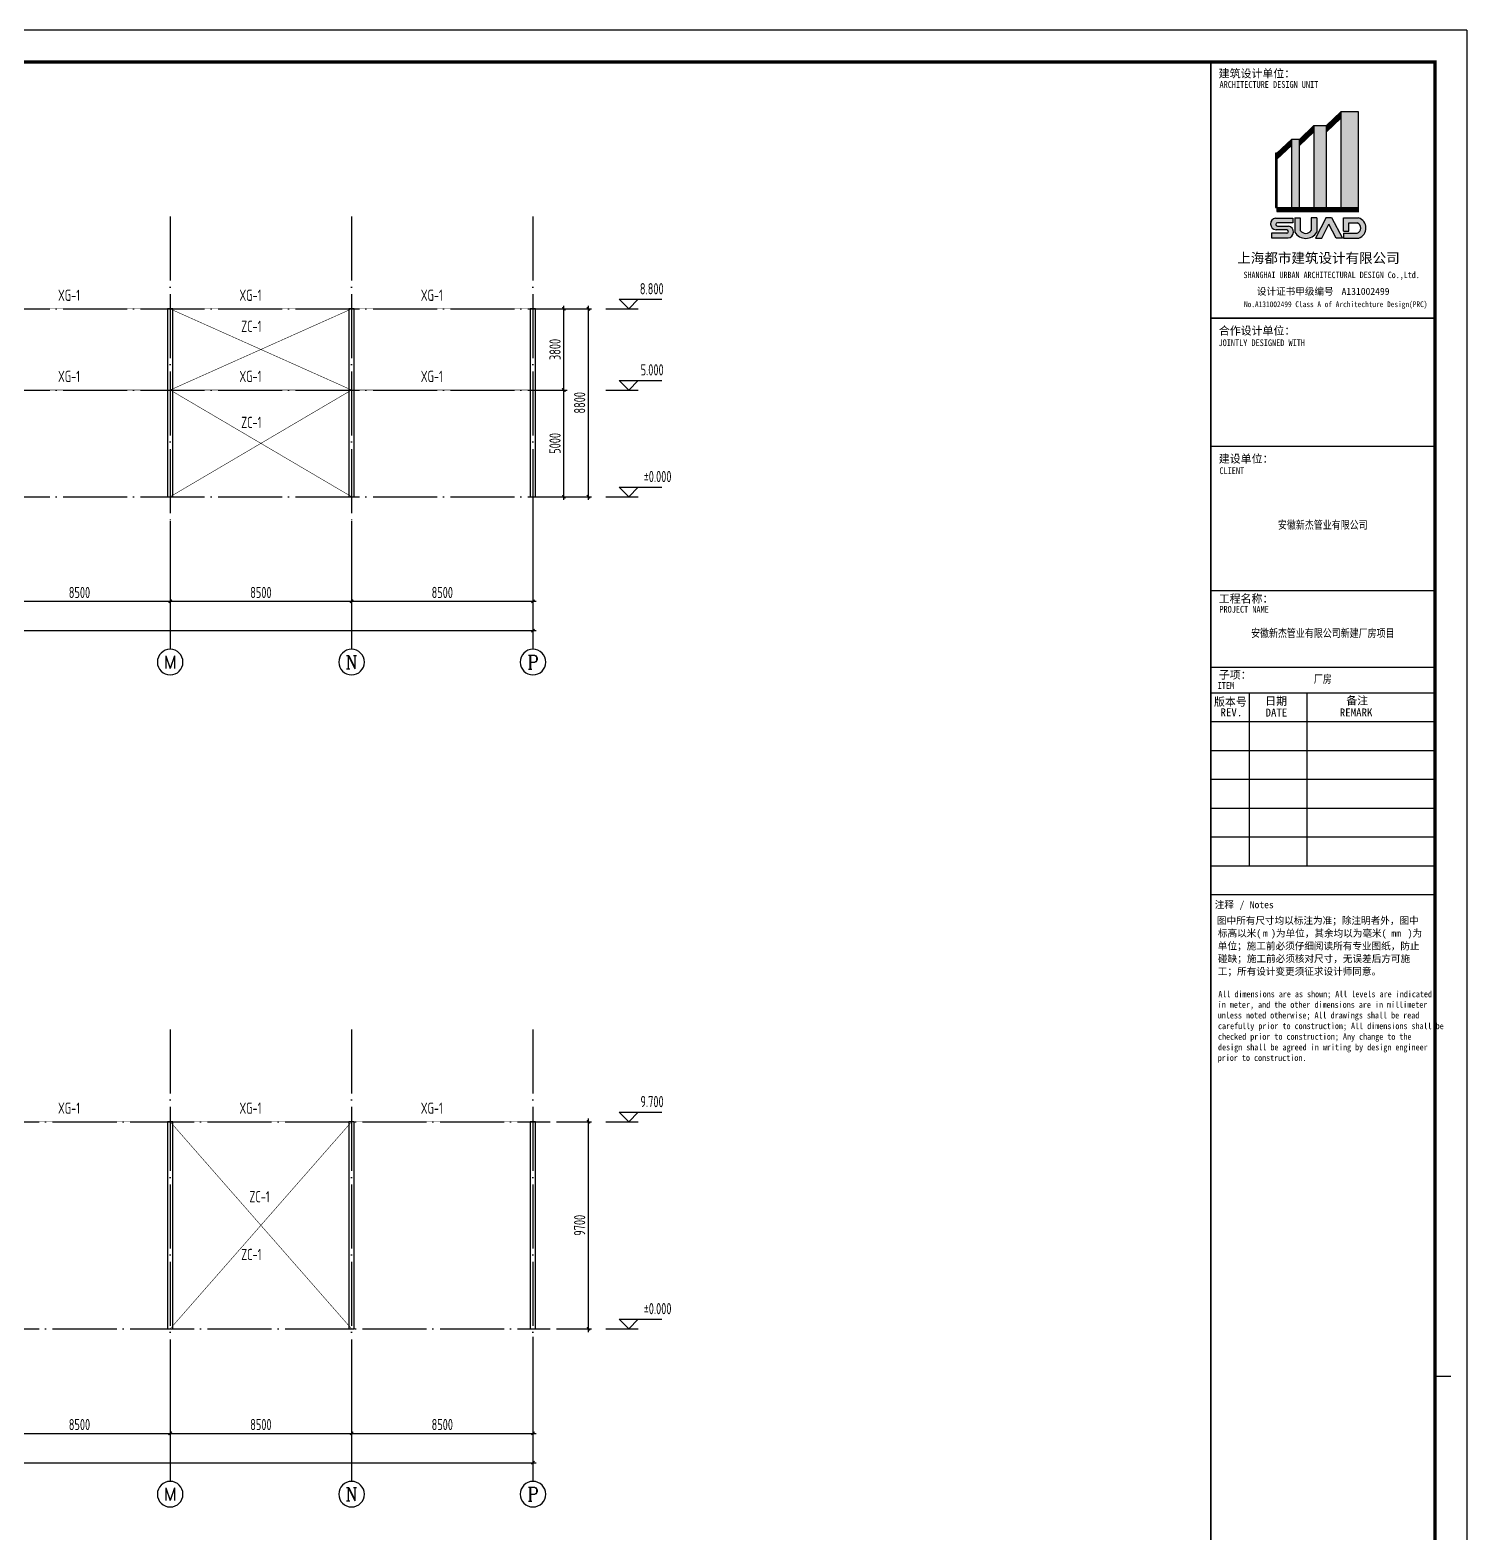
# Model space of a CAD drawing. Extents: x 753177 to 2169292, y -530934 to -273477.
# Drawn here: x 1624030 to 1691357, y -475242 to -404784 of the extents above; entities that cross this region are included whole.
import ezdxf
from ezdxf.enums import TextEntityAlignment as Align

# ---------------------------------------------------------------- set-up
doc = ezdxf.new("R2010")
doc.units = 0
doc.header["$LTSCALE"] = 1500
doc.header["$MEASUREMENT"] = 0
doc.linetypes.add('DOTE', pattern=[2.4200000000000004, 2, -0.2, 0.02, -0.2])
doc.layers.get('Defpoints').update_dxf_attribs({"color": 252})
for name, color, linetype in [('00-tk', 151, 'Continuous'), ('AXIS', 3, 'Continuous'), ('AXIS_TEXT', 7, 'Continuous'), ('BOLT', 252, 'Continuous'), ('DIM', 3, 'Continuous'), ('TEXT', 7, 'Continuous'), ('THIN', 7, 'Continuous')]:
    doc.layers.add(name, color=color, linetype=linetype)
doc.layers.add('TK', color=252, linetype='Continuous', lineweight=13)
doc.styles.add('_TCH_AXIS', font='COMPLEX', dxfattribs={"bigfont": 'GBCBIG'})
doc.styles.add('COMPLEX', font='COMPLEX')
doc.styles.add('DS6HT', font='simhei.ttf', dxfattribs={"width": 0.8})
doc.styles.add('H1', font='')
doc.styles.add('TSSD_Dimension', font='Tssdeng.shx', dxfattribs={"width": 0.7, "bigfont": 'hztxt.shx'})
doc.styles.add('TSSD_Label', font='Tssdeng.shx', dxfattribs={"width": 0.7, "bigfont": 'hztxt.shx'})
doc.styles.get('H1').set_extended_font_data('SimSun')
doc.dimstyles.new('TSSD_150_150', dxfattribs={"dimtxt": 525, "dimasz": 150, "dimexe": 150, "dimexo": 375, "dimgap": 150, "dimtad": 1, "dimdec": 0, "dimzin": 0, "dimdsep": 46, "dimtxsty": 'TSSD_Dimension', "dimblk": 'ARCHTICK', "dimblk1": 'ARCHTICK', "dimblk2": 'ARCHTICK', "dimcen": 0, "dimdle": 150, "dimclrt": 7, "dimadec": 0, "dimazin": 0, "dimtfac": 1, "dimtdec": 0, "dimtix": 1, "dimtmove": 2, "dimatfit": 3, "dimfxl": 0, "dimtolj": 1, "dimtzin": 0, "dimarcsym": 0})

# ---------------------------------------------------------------- blocks, each defined once
blk = doc.blocks.new('A$C16496DF1')
at = {"layer": '00-tk'}
h = blk.add_hatch(color=256, dxfattribs=at)
edge = h.paths.add_edge_path()
edge.add_arc((173122.0133486905, 116878.8711581866), 498.0683366664795, 288.7014113640251, 432.3606518510305)
edge.add_line((173272.9402213206, 117353.5217108121), (172565.5722436446, 117353.5217108121))
edge.add_line((172565.5722436446, 117353.5217108121), (172565.5722436446, 116725.494510998))
edge.add_line((172565.5722436446, 116725.494510998), (172811.1039363083, 116725.494510998))
edge.add_line((172811.1039363083, 116725.494510998), (172811.1039363083, 117116.9161942048))
edge.add_line((172811.1039363083, 117116.9161942048), (173211.5588803929, 117116.9161942048))
edge.add_arc((173121.6856705095, 116877.9671933845), 255.2916348958691, -72.1672284115379, 69.38777632303328, ccw=False)
edge.add_line((173199.8661415814, 116634.941201378), (172568.4930549907, 116634.941201378))
edge.add_line((172568.4930549907, 116634.941201378), (172568.4930549907, 116407.0996443819))
edge.add_line((172568.4930549907, 116407.0996443819), (173281.7121487868, 116407.0996443819))
edge = h.paths.add_edge_path()
edge.add_arc((170801.0604273123, 116979.3518533082), 588.6006660502978, 210.1327751899912, 329.8672248100088)
edge.add_line((171310.1201876383, 116683.8710510693), (171310.1201876383, 117352.6246350439))
edge.add_line((171310.1201876383, 117352.6246350439), (171058.4146023029, 117352.6246350439))
edge.add_line((171058.4146023029, 117352.6246350439), (171058.4146023029, 116755.7640437557))
edge.add_arc((170801.0604273123, 116939.6699095989), 316.3108263664485, 215.5496840978624, 324.4503159021376, ccw=False)
edge.add_line((170543.7062523216, 116755.7640437557), (170543.7062523216, 117352.6246350439))
edge.add_line((170543.7062523216, 117352.6246350439), (170292.0006669862, 117352.6246350439))
edge.add_line((170292.0006669862, 117352.6246350439), (170292.0006669862, 116683.8710510693))
edge = h.paths.add_edge_path()
edge.add_arc((169429.344027475, 117068.3455161259), 279.5690587620256, 99.4771295791525, 264.9305597506611)
edge.add_line((169404.6404590411, 116789.8700372706), (169903.7827515849, 116789.8700372706))
edge.add_arc((169903.7683802766, 116708.8672330272), 81.00280551827346, -89.98983473079062, 89.9898347307905, ccw=False)
edge.add_line((169903.7827515849, 116627.8644287838), (169195.5983391015, 116627.8644287838))
edge.add_line((169195.5983391015, 116627.8644287838), (169195.5983391015, 116410.4369373829))
edge.add_line((169195.5983391015, 116410.4369373829), (169967.7747852108, 116410.4369373829))
edge.add_arc((169943.0712167739, 116688.9124162381), 279.5690587620256, 275.0694402493389, 440.5228704208475)
edge.add_line((169989.1033534354, 116964.6657498742), (169475.0690368409, 116964.6657498742))
edge.add_arc((169475.0834081492, 117045.6685541177), 81.00280551827346, 90.0101652692095, 269.9898347307905, ccw=False)
edge.add_line((169475.0690368407, 117126.671358361), (170193.8797597245, 117126.671358361))
edge.add_line((170193.8797597245, 117126.671358361), (170193.8797597245, 117344.0988497618))
edge.add_line((170193.8797597245, 117344.0988497618), (169383.311890811, 117344.0988497618))
h.paths.add_polyline_path([(171753.1183470362, 117362.9659647661), (172009.1561000128, 117362.9659647661), (172512.0831058552, 116399.6691757772), (172217.9355684386, 116399.6691757772), (171881.1372235245, 117057.9316797029), (171544.3388786104, 116399.6691757772), (171250.1913411939, 116399.6691757772)])
at = {"layer": '00-tk', "linetype": 'Continuous'}
blk.add_line((178350, 126150.0000000001), (0, 126150.0000000001), dxfattribs=at)
at = {"layer": '00-tk'}
for p, q in [((178350, 126150.0000000001), (178350, 0)), ((166350, 124650.0000000001), (166350, 1500)), ((176850, 124650.0000000001), (176850, 1500)), ((166350, 112650.0000000001), (176850, 112650.0000000001)), ((166350, 106650.0000000001), (176850, 106650.0000000001)), ((166350, 99900.00000000012), (176850, 99900.00000000012)), ((166350, 96300.00000000012), (176850, 96300.00000000012)), ((166350, 95100.00000000012), (176850, 95100.00000000012)), ((166350, 95100.00000000012), (176850, 95100.00000000012)), ((166350, 95100.00000000012), (176850, 95100.00000000012)), ((166350, 95100.00000000012), (176850, 95100.00000000012)), ((166350, 95100.00000000012), (176850, 95100.00000000012)), ((166350, 95100.00000000012), (176850, 95100.00000000012)), ((166350, 95100.00000000012), (176850, 95100.00000000012)), ((166350, 95100.00000000012), (176850, 95100.00000000012)), ((168150, 95100.00000000012), (168150, 87000.00000000012)), ((170850, 95100.00000000012), (170850, 87000.00000000012)), ((166350, 93750.00000000012), (176850, 93750.00000000012)), ((166350, 92400.00000000012), (176850, 92400.00000000012)), ((166350, 91050.00000000012), (176850, 91050.00000000012)), ((166350, 89700.00000000012), (176850, 89700.00000000012)), ((166350, 88350.00000000012), (176850, 88350.00000000012)), ((166350, 87000.00000000012), (176850, 87000.00000000012)), ((166350, 85650.00000000012), (176850, 85650.00000000012))]:
    blk.add_line(p, q, dxfattribs=at)
at = {"layer": '00-tk', "color": 7}
for p, q in [((171773.6112773521, 121672.7179734251), (172448.1770513384, 122315.6161188998)), ((171773.6112773521, 121631.2754578388), (172448.1770513384, 122274.1736033135)), ((171773.6112773521, 121589.8329422522), (172448.1770513384, 122232.7310877269)), ((171773.6112773521, 121548.3904266659), (172449.2254631482, 122192.287766043)), ((171773.6112773521, 121506.9479110793), (172448.1770513384, 122149.846056554)), ((171773.6112773521, 121465.505395493), (172448.1770513384, 122108.4035409677)), ((171773.6112773521, 121424.0628799064), (172449.2254631482, 122067.9602192835)), ((171773.6112773521, 121382.6203643198), (172449.2254631482, 122026.5177036972)), ((173273.7668797234, 122315.6161188998), (172448.1770513384, 122315.6161188998)), ((172448.1770513384, 122315.6161188998), (172448.1770513384, 117836.4736395193)), ((173273.7668797234, 117832.1243215842), (173273.7668797234, 122315.8055345499)), ((170499.4722989202, 121029.995883474), (171173.8533453047, 121672.7179734251)), ((170499.4722989202, 120988.5533678877), (171173.8533453047, 121631.2754578388)), ((170499.4722989202, 120947.1108523015), (171173.8533453047, 121589.8329422522)), ((170499.4722989202, 120905.6683367149), (171173.8533453047, 121548.3904266659)), ((170499.4722989202, 120864.2258211282), (171173.8533453047, 121506.9479110793)), ((170499.4722989202, 120822.7833055416), (171173.8533453047, 121465.505395493)), ((170499.4722989202, 120781.3407899553), (171175.0864847135, 121425.2381293328)), ((170499.4722989202, 120739.8982743691), (171175.0864847135, 121383.7956137462)), ((171173.8533453047, 121672.7179734251), (171173.8533453047, 117836.4736395193)), ((171173.8533453047, 121672.7179734251), (171773.6112773521, 121672.7179734251)), ((171773.6112773521, 117832.1243215842), (171773.6112773521, 121672.7179734247)), ((169448.5053237425, 120386.0985440966), (170124.1195095414, 121029.9958834737)), ((169448.5053237425, 120344.65602851), (170124.1195095414, 120988.5533678874)), ((169448.5053237425, 120303.2135129233), (170124.1195095414, 120947.1108523011)), ((169448.5053237425, 120261.7709973371), (170124.1195095414, 120905.6683367145)), ((169448.5053237425, 120220.3284817508), (170124.1195095414, 120864.2258211279)), ((169448.5053237425, 120178.8859661645), (170124.1195095414, 120822.7833055416)), ((169449.6671683006, 120138.5507521038), (170125.2813540967, 120782.4480914809)), ((169449.6671683006, 120097.1082365175), (170125.2813540967, 120741.0055758946)), ((170499.4722989202, 121029.995883474), (170124.1195095414, 121029.9958834737)), ((170124.1195095414, 121029.995883474), (170124.1195095414, 117836.4736395193)), ((170499.4722989202, 117836.4736395193), (170499.4722989202, 121029.995883474)), ((169448.5053237425, 120386.0985440966), (169373.5053237425, 120386.0985440966)), ((169373.5053237425, 120386.0985440966), (169373.5053237425, 117836.4736395193)), ((169448.5053237425, 120386.0985440966), (169448.5053237425, 117836.4736395193)), ((169373.5053237425, 117836.4736395193), (169462.8779194811, 117836.4736395193)), ((169448.5053237425, 117836.4736395193), (169448.5053237425, 117656.4736395193)), ((169448.5053237425, 117806.4736395193), (173273.7668797234, 117806.4736395193)), ((169448.5053237425, 117806.4736395193), (173273.7668797234, 117806.4736395193)), ((169448.5053237425, 117776.4736395193), (173273.7668797234, 117776.4736395193)), ((169448.5053237425, 117746.4736395193), (173273.7668797234, 117746.4736395193)), ((169448.5053237425, 117716.4736395193), (173273.7668797234, 117716.4736395193)), ((169462.8779194811, 117836.4736395193), (173273.7668797234, 117836.4736395193)), ((170112.1195095414, 117836.4736395193), (170503.9722989202, 117836.4736395193)), ((171176.8533453075, 117836.4736395193), (171776.6112773521, 117836.4736395193)), ((172443.6770513384, 117836.4736395193), (173273.7668797234, 117836.4736395193)), ((173273.7668797234, 117626.4736395193), (173273.7668797234, 117821.4736395193)), ((169448.5053237425, 117656.4736395193), (173273.7668797234, 117656.4736395193))]:
    blk.add_line(p, q, dxfattribs=at)
at = {"layer": '00-tk', "const_width": 150}
blk.add_lwpolyline([(3750, 124650.0000000001), (176850, 124650.0000000001), (176850, 1500.000000000116), (3750, 1500)], close=True, dxfattribs=at)
at = {"layer": '00-tk'}
for points, const_width in [([(166350, 1500), (166350, 124650.0000000001)], 75), ([(166350, 112650.0000000001), (176850, 112650.0000000001)], 75), ([(176850, 63075.00000000012), (177600, 63075.00000000012)], 52.5)]:
    blk.add_lwpolyline(points, dxfattribs=dict(at, const_width=const_width))
at = {"layer": '00-tk', "color": 7}
for points in [[(169383.311890811, 117344.0988497618), (170193.8797597245, 117344.0988497618), (170193.8797597245, 117126.671358361), (169475.0690368407, 117126.671358361)], [(169475.0690368409, 116964.6657498742), (169989.1033534354, 116964.6657498742)], [(170292.0006669862, 117352.6246350439), (170543.7062523216, 117352.6246350439), (170543.7062523216, 116755.7640437557)], [(170292.0006669862, 117352.6246350439), (170292.0006669862, 116683.8710510693)], [(171310.1201876383, 117352.6246350439), (171058.4146023029, 117352.6246350439), (171058.4146023029, 116755.7640437557)], [(171753.1183470362, 117362.9659647661), (171250.1913411939, 116399.6691757772), (171544.3388786104, 116399.6691757772), (171881.1372235245, 117057.9316797029)], [(171310.1201876383, 117352.6246350439), (171310.1201876383, 116683.8710510693)], [(171753.1183470362, 117362.9659647661), (172009.1561000128, 117362.9659647661), (172512.0831058552, 116399.6691757772), (172217.9355684386, 116399.6691757772), (171881.1372235245, 117057.9316797029)], [(172565.5722436446, 116725.494510998), (172565.5722436446, 117353.5217108121), (173272.9402213206, 117353.5217108121)], [(172565.5722436446, 116725.494510998), (172811.1039363083, 116725.494510998), (172811.1039363083, 117116.9161942048), (173211.5588803929, 117116.9161942048)], [(169903.7827515849, 116627.8644287838), (169195.5983391015, 116627.8644287838), (169195.5983391015, 116410.4369373829), (169967.7747852108, 116410.4369373829)], [(169903.7827515849, 116789.8700372706), (169404.6404590411, 116789.8700372706)], [(172568.4930549907, 116634.941201378), (173199.8661415814, 116634.941201378)], [(172568.4930549907, 116634.941201378), (172568.4930549907, 116407.0996443819), (173281.7121487868, 116407.0996443819)]]:
    blk.add_lwpolyline(points, dxfattribs=at)
for centre, radius, start, end in [((169429.344027475, 117068.3455161259), 279.5690587620256, 99.4771295791525, 264.9305597439803), ((169475.0834081492, 117045.6685541177), 81.00280551827346, 90.01016526920944, 269.9898347307906), ((169943.0712167739, 116688.9124162381), 279.5690587620256, 275.0694402560197, 80.52287042084748), ((173121.6856705095, 116877.9671933845), 255.2916348958691, 287.8327715884621, 69.38777632303335), ((173122.0133486905, 116878.8711581866), 498.0683366664795, 288.7014113570389, 72.36065184416874), ((169903.7683802766, 116708.8672330272), 81.00280551827346, 270.0101652692094, 89.98983473079058), ((170801.0604273123, 116979.3518533082), 588.6006660502978, 210.1327751911888, 329.8672248088112), ((170801.0604273123, 116939.6699095989), 316.3108263664485, 215.5496841031452, 324.4503158968548)]:
    blk.add_arc(centre, radius, start, end, dxfattribs=at)
for points in [[(171773.6112773521, 121672.7179734251), (171773.8436462665, 121631.4969181442), (172449.2254631482, 122316.6153128025), (172449.2254631482, 122275.1727972159)], [(171773.6112773521, 121589.8329422525), (171773.8436462665, 121548.6118869716), (172449.2254631482, 122233.7302816299), (172449.2254631482, 122192.2877660433)], [(171773.6112773521, 121506.9479110793), (171773.8436462665, 121465.7268557984), (172449.2254631482, 122150.8452504571), (172449.2254631482, 122109.4027348704)], [(171774.5407529958, 121424.9487211276), (171774.7731219102, 121383.7276658464), (172450.1549387947, 122068.8460605047), (172450.1549387947, 122027.4035449184)], [(172448.1770513384, 117836.4736395193), (173273.7668797234, 117836.4736395193), (172448.1770513384, 122315.6161188998), (173273.7668797234, 122315.6161188998)], [(170499.4722989202, 121029.995883474), (170499.704667829, 120988.7748281928), (171175.0864847135, 121673.8932228514), (171175.0864847135, 121632.4507072648)], [(170499.4722989202, 120947.1108523015), (170499.704667829, 120905.8897970206), (171175.0864847135, 121591.0081916789), (171175.0864847135, 121549.5656760926)], [(170499.4722989202, 120864.2258211282), (170499.704667829, 120823.0047658477), (171175.0864847135, 121508.1231605057), (171175.0864847135, 121466.6806449194)], [(170500.4017745638, 120782.2266311762), (170500.6341434726, 120741.0055758953), (171176.0159603627, 121426.1239705536), (171176.0159603627, 121384.6814549674)], [(171173.8533453047, 117836.4736395193), (171773.6112773521, 117836.4736395193), (171173.8533453047, 121672.7179734251), (171773.6112773521, 121672.7179734247)], [(169448.5053237425, 120386.0985440966), (169448.7376926541, 120344.8774888157), (170124.1195095414, 121029.9958834737), (170124.1195095414, 120988.5533678874)], [(169448.9700615685, 120303.6564335341), (169449.2024304774, 120262.4353782532), (170124.5842473619, 120947.5537729115), (170124.5842473619, 120906.1112573253)], [(169449.4347993918, 120221.2143229716), (169449.6671683006, 120179.9932676908), (170125.0489851879, 120865.1116623491), (170125.0489851879, 120823.6691467628)], [(169450.5966439471, 120139.436593325), (169450.8290128587, 120098.2155380438), (170126.2108297404, 120783.3339327024), (170126.210829746, 120741.8914171158)], [(170124.1195095414, 117836.4736395193), (170499.4722989202, 117836.4736395193), (170124.1195095414, 121029.9958834737), (170499.4722989202, 121029.995883474)], [(169373.5053237425, 117836.4736395193), (169462.8779194811, 117836.4736395193), (169373.5053237425, 120386.0985440966), (169448.5053237425, 120386.0985440966)], [(169448.5053237425, 117806.4736395193), (169448.5053237425, 117836.4736395193), (173273.7668797234, 117806.4736395193), (173273.7668797234, 117836.4736395193)], [(169448.5053237425, 117746.4736395193), (169448.5053237425, 117776.4736395193), (173273.7668797234, 117746.4736395193), (173273.7668797234, 117776.4736395193)], [(169448.5053237425, 117686.4736395193), (169448.5053237425, 117716.4736395193), (173273.7668797234, 117686.4736395193), (173273.7668797234, 117716.4736395193)], [(169448.5053237425, 117626.4736395193), (169448.5053237425, 117656.4736395193), (173273.7668797234, 117626.4736395193), (173273.7668797234, 117656.4736395193)]]:
    blk.add_solid(points, dxfattribs=at)
at = {"layer": '00-tk'}
for s, height, style, p in [('建筑设计单位：', 375, 'DS6HT', (166719.5816702479, 123927.6193819259)), ('合作设计单位：', 375, 'DS6HT', (166726.9344124189, 111877.5657161931)), ('建设单位：', 375, 'DS6HT', (166725.2788191698, 105879.464979884)), ('工程名称：', 375, 'DS6HT', (166722.0485533476, 99324.09092794359)), ('子项：', 375, 'DS6HT', (166724.0803183783, 95757.32322908612)), ('版本号', 375, 'DS6HT', (166499.291991815, 94493.11904129689)), ('日期', 375, 'DS6HT', (168899.3498214316, 94526.94950819667)), ('备注', 375, 'DS6HT', (172694.7992731389, 94546.93219525507)), ('REV.', 375, 'DS6HT', (166801.1003333582, 93999.5858641679)), ('DATE', 375, 'DS6HT', (168913.3709684797, 93985.63717643614)), ('REMARK', 375, 'DS6HT', (172391.9678665856, 93991.15786171495)), ('注释', 330.0000000000003, 'H1', (166532.7440562532, 85007.18334019347)), (' / ', 330.0000000000003, 'H1', (167471.41072292, 85007.18334019347)), ('Notes', 330.0000000000003, 'H1', (168175.4107229202, 85007.18334019347)), ('图中所有尺寸均以标注为准；除注明者外，图中', 330.0000000000003, 'H1', (166636.9105765859, 84266.70060692227)), ('标高以米(', 330.0000000000003, 'H1', (166680.9105765859, 83670.90060692234)), ('m', 330.0000000000003, 'H1', (168792.9105765859, 83670.90060692234)), (')为单位，其余均以为毫米(', 330.0000000000003, 'H1', (169176.9351332025, 83670.90060692234)), ('mm', 330.0000000000003, 'H1', (174808.9351332027, 83670.90060692234)), (')为', 330.0000000000003, 'H1', (175576.984246436, 83670.90060692234)), ('单位；施工前必须仔细阅读所有专业图纸，防止', 330.0000000000003, 'H1', (166679.0772432527, 83075.10060692241)), ('碰缺；施工前必须核对尺寸，无误差后方可施', 330.0000000000003, 'H1', (166686.4105765859, 82479.30060692225)), ('工；所有设计变更须征求设计师同意。', 330.0000000000003, 'H1', (166677.2439099194, 81883.5006069222))]:
    blk.add_text(s, height=height, dxfattribs=dict(at, style=style)).set_placement(p)
for s, height, style, width, p in [('ARCHITECTURE DESIGN UNIT', 315, 'DS6HT', 0.9, (166756.7382545611, 123443.8665632375)), ('JOINTLY DESIGNED WITH', 315, 'DS6HT', 0.9, (166711.4173264224, 111343.5494635997)), ('CLIENT', 315, 'DS6HT', 0.9, (166753.2511278223, 105347.4390988569)), ('PROJECT NAME', 315, 'DS6HT', 0.9, (166751.7836204628, 98855.98946392513)), ('ITEM', 315, 'DS6HT', 0.9, (166671.5409305161, 95285.1679002752)), ('All dimensions are as shown; All levels are indicated', 297.0000000000002, 'H1', 0.85, (166701.0772432527, 80837.53394025564)), ('in meter, and the other dimensions are in millimeter', 297.0000000000002, 'H1', 0.85, (166673.5247193782, 80340.73394025548)), ('unless noted otherwise; All drawings shall be read', 297.0000000000002, 'H1', 0.85, (166674.5376798147, 79843.93394025555)), ('carefully prior to construction; All dimensions shall be', 297.0000000000002, 'H1', 0.85, (166684.8698762674, 79342.06913807266)), ('checked prior to construction; Any change to the', 297.0000000000002, 'H1', 0.85, (166684.8698762674, 78845.36122538499)), ('design shall be agreed in writing by design engineer', 297.0000000000002, 'H1', 0.85, (166686.8957971407, 78348.56122538506)), ('prior to construction.', 297.0000000000002, 'H1', 0.85, (166673.7273114654, 77851.76122538513))]:
    blk.add_text(s, height=height, dxfattribs=dict(at, style=style, width=width)).set_placement(p)
at = {"layer": '00-tk', "color": 7, "style": 'DS6HT'}
for s, height, p in [('上海都市建筑设计有限公司 ', 465, (167588.0022738075, 115237.2989090569)), ('设计证书甲级编号', 330, (168503.8539958578, 113743.4804440986)), ('A131002499', 330, (172477.2756054774, 113742.9788295154))]:
    blk.add_text(s, height=height, dxfattribs=at).set_placement(p)
for s, height, width, p in [('SHANGHAI URBAN ARCHITECTURAL DESIGN Co.,Ltd. ', 300, 0.8, (167878.7218145826, 114529.0937020706)), ('No.A131002499 Class A of Architechture Design(PRC)', 270, 0.78, (167902.7511720797, 113169.969144403))]:
    blk.add_text(s, height=height, dxfattribs=dict(at, width=width)).set_placement(p)
at = {"layer": '00-tk', "color": 0, "style": 'DS6HT', "width": 0.8}
for s, p in [('安徽新杰管业有限公司', (171595.375098295, 102780.7500671315)), ('安徽新杰管业有限公司新建厂房项目', (171595.375098295, 97707.59588219156)), ('厂房', (171595.375098295, 95556.27130525786))]:
    blk.add_text(s, height=375, dxfattribs=at).set_placement(p, align=Align.CENTER)
blk = doc.blocks.new('_ArchTick')
at = {"color": 0, "linetype": 'ByBlock', "const_width": 0.4}
blk.add_lwpolyline([(-0.5, -0.5), (0.5, 0.5)], dxfattribs=at)
blk = doc.blocks.new('*D693')
at = {"layer": 'AXIS', "color": 0, "lineweight": -2, "transparency": 16777216}
for p, q in [((1622094.919804963, -428170.2912232007), (1622094.919804963, -431695.2912237968)), ((1630594.919804963, -428170.2912243928), (1630594.919804963, -431695.2912237968)), ((1621944.919804963, -431545.2912237968), (1630744.919804963, -431545.2912237968))]:
    blk.add_line(p, q, dxfattribs=at)
at = {"layer": 'Defpoints', "color": 0, "transparency": 16777216}
for p in [(1622094.919804963, -427795.2912232007), (1630594.919804963, -427795.2912243928), (1630594.919804963, -431545.2912237968)]:
    blk.add_point(p, dxfattribs=at)
at = {"layer": 'AXIS', "color": 0, "lineweight": -2, "transparency": 16777216, "xscale": 150, "yscale": 150, "zscale": 150, "rotation": 180}
blk.add_blockref('_ArchTick', (1622094.919804963, -431545.2912237968), dxfattribs=at)
at = {"layer": 'AXIS', "color": 0, "lineweight": -2, "transparency": 16777216, "xscale": 150, "yscale": 150, "zscale": 150}
blk.add_blockref('_ArchTick', (1630594.919804963, -431545.2912237968), dxfattribs=at)
at = {"layer": 'AXIS', "color": 7, "transparency": 16777216, "insert": (1626344.919804963, -431132.7912237968), "char_height": 525, "attachment_point": 5, "style": 'TSSD_Dimension'}
blk.add_mtext('\\A1;8500', dxfattribs=at)
blk = doc.blocks.new('*D694')
at = {"layer": 'AXIS', "color": 0, "lineweight": -2, "transparency": 16777216}
for p, q in [((1630594.919804963, -428170.2912243928), (1630594.919804963, -431695.2912249891)), ((1639094.919804963, -428170.2912255854), (1639094.919804963, -431695.2912249891)), ((1630444.919804963, -431545.2912249891), (1639244.919804963, -431545.2912249891))]:
    blk.add_line(p, q, dxfattribs=at)
at = {"layer": 'Defpoints', "color": 0, "transparency": 16777216}
for p in [(1630594.919804963, -427795.2912243928), (1639094.919804963, -427795.2912255854), (1639094.919804963, -431545.2912249891)]:
    blk.add_point(p, dxfattribs=at)
at = {"layer": 'AXIS', "color": 0, "lineweight": -2, "transparency": 16777216, "xscale": 150, "yscale": 150, "zscale": 150, "rotation": 180}
blk.add_blockref('_ArchTick', (1630594.919804963, -431545.2912249891), dxfattribs=at)
at = {"layer": 'AXIS', "color": 0, "lineweight": -2, "transparency": 16777216, "xscale": 150, "yscale": 150, "zscale": 150}
blk.add_blockref('_ArchTick', (1639094.919804963, -431545.2912249891), dxfattribs=at)
at = {"layer": 'AXIS', "color": 7, "transparency": 16777216, "insert": (1634844.919804963, -431132.7912249891), "char_height": 525, "attachment_point": 5, "style": 'TSSD_Dimension'}
blk.add_mtext('\\A1;8500', dxfattribs=at)
blk = doc.blocks.new('*D695')
at = {"layer": 'AXIS', "color": 0, "lineweight": -2, "transparency": 16777216}
for p, q in [((1639094.919804963, -428170.2912255854), (1639094.919804963, -431695.2912261814)), ((1647594.919804963, -428170.2912267777), (1647594.919804963, -431695.2912261814)), ((1638944.919804963, -431545.2912261814), (1647744.919804963, -431545.2912261814))]:
    blk.add_line(p, q, dxfattribs=at)
at = {"layer": 'Defpoints', "color": 0, "transparency": 16777216}
for p in [(1639094.919804963, -427795.2912255854), (1647594.919804963, -427795.2912267777), (1647594.919804963, -431545.2912261814)]:
    blk.add_point(p, dxfattribs=at)
at = {"layer": 'AXIS', "color": 0, "lineweight": -2, "transparency": 16777216, "xscale": 150, "yscale": 150, "zscale": 150, "rotation": 180}
blk.add_blockref('_ArchTick', (1639094.919804963, -431545.2912261814), dxfattribs=at)
at = {"layer": 'AXIS', "color": 0, "lineweight": -2, "transparency": 16777216, "xscale": 150, "yscale": 150, "zscale": 150}
blk.add_blockref('_ArchTick', (1647594.919804963, -431545.2912261814), dxfattribs=at)
at = {"layer": 'AXIS', "color": 7, "transparency": 16777216, "insert": (1643344.919804963, -431132.7912261814), "char_height": 525, "attachment_point": 5, "style": 'TSSD_Dimension'}
blk.add_mtext('\\A1;8500', dxfattribs=at)
blk = doc.blocks.new('_AXISO')
blk.add_circle((0, 0), 0.5)
at = {"layer": 'AXIS_TEXT', "style": 'COMPLEX', "width": 1.041666666666667}
blk.add_attdef('A', text='', height=0.56, dxfattribs=at).set_placement((-0.25, -0.28), (0.25, -0.28), align=Align.FIT)
blk = doc.blocks.new('*D696')
at = {"layer": 'Defpoints', "color": 0, "transparency": 16777216}
for p in [(1537094.91980515, -426647.6566544201), (1647594.91980515, -426647.6566544201), (1647594.91980515, -432920.5479298176)]:
    blk.add_point(p, dxfattribs=at)
at = {"layer": 'DIM', "color": 0, "lineweight": -2, "transparency": 16777216}
for p, q in [((1537094.91980515, -427022.6566544201), (1537094.91980515, -433070.5479298176)), ((1647594.91980515, -427022.6566544201), (1647594.91980515, -433070.5479298176)), ((1536944.91980515, -432920.5479298176), (1647744.91980515, -432920.5479298176))]:
    blk.add_line(p, q, dxfattribs=at)
at = {"layer": 'DIM', "color": 0, "lineweight": -2, "transparency": 16777216, "xscale": 150, "yscale": 150, "zscale": 150, "rotation": 180}
blk.add_blockref('_ArchTick', (1537094.91980515, -432920.5479298176), dxfattribs=at)
at = {"layer": 'DIM', "color": 0, "lineweight": -2, "transparency": 16777216, "xscale": 150, "yscale": 150, "zscale": 150}
blk.add_blockref('_ArchTick', (1647594.91980515, -432920.5479298176), dxfattribs=at)
at = {"layer": 'DIM', "color": 7, "transparency": 16777216, "insert": (1592344.91980515, -432508.0479298176), "char_height": 525, "attachment_point": 5, "style": 'TSSD_Dimension'}
blk.add_mtext('\\A1;110500', dxfattribs=at)
blk = doc.blocks.new('*D700')
at = {"layer": 'Defpoints', "color": 0, "transparency": 16777216}
for p in [(1647954.407530473, -421647.6566518168), (1649039.482864309, -421647.6566518168), (1647954.407532273, -426647.6566518168)]:
    blk.add_point(p, dxfattribs=at)
at = {"layer": 'DIM', "color": 0, "lineweight": -2, "transparency": 16777216}
for p, q in [((1648329.407530473, -421647.6566518168), (1649189.482864309, -421647.6566518168)), ((1649039.482864309, -426797.6566518168), (1649039.482864309, -421497.6566518168)), ((1648329.407532273, -426647.6566518168), (1649189.482864309, -426647.6566518168))]:
    blk.add_line(p, q, dxfattribs=at)
at = {"layer": 'DIM', "color": 0, "lineweight": -2, "transparency": 16777216, "xscale": 150, "yscale": 150, "zscale": 150}
for p, rotation in [((1649039.482864309, -421647.6566518168), 90), ((1649039.482864309, -426647.6566518168), 270)]:
    blk.add_blockref('_ArchTick', p, dxfattribs=dict(at, rotation=rotation))
at = {"layer": 'DIM', "color": 7, "transparency": 16777216, "insert": (1648626.982864309, -424147.6566518166), "char_height": 525, "attachment_point": 5, "rotation": 90, "style": 'TSSD_Dimension'}
blk.add_mtext('\\A1;5000', dxfattribs=at)
blk = doc.blocks.new('*D701')
at = {"layer": 'Defpoints', "color": 0, "transparency": 16777216}
for p in [(1647954.407529105, -417847.6566517812), (1649039.482862941, -417847.6566517812), (1647954.407530473, -421647.6566518168)]:
    blk.add_point(p, dxfattribs=at)
at = {"layer": 'DIM', "color": 0, "lineweight": -2, "transparency": 16777216}
for p, q in [((1649039.482862941, -421797.6566518168), (1649039.482862941, -417697.6566517812)), ((1648329.407529105, -417847.6566517812), (1649189.482862941, -417847.6566517812)), ((1648329.407530473, -421647.6566518168), (1649189.482862941, -421647.6566518168))]:
    blk.add_line(p, q, dxfattribs=at)
at = {"layer": 'DIM', "color": 0, "lineweight": -2, "transparency": 16777216, "xscale": 150, "yscale": 150, "zscale": 150}
for p, rotation in [((1649039.482862941, -417847.6566517812), 90), ((1649039.482862941, -421647.6566518168), 270)]:
    blk.add_blockref('_ArchTick', p, dxfattribs=dict(at, rotation=rotation))
at = {"layer": 'DIM', "color": 7, "transparency": 16777216, "insert": (1648626.982862941, -419747.6566517988), "char_height": 525, "attachment_point": 5, "rotation": 90, "style": 'TSSD_Dimension'}
blk.add_mtext('\\A1;3800', dxfattribs=at)
blk = doc.blocks.new('*D702')
at = {"layer": 'Defpoints', "color": 0, "transparency": 16777216}
for p in [(1648329.407529105, -417847.6566516461), (1650193.813619437, -417847.6566516461), (1648329.407532273, -426647.6566516818)]:
    blk.add_point(p, dxfattribs=at)
at = {"layer": 'DIM', "color": 0, "lineweight": -2, "transparency": 16777216}
for p, q in [((1650193.813619437, -426797.6566516818), (1650193.813619437, -417697.6566516461)), ((1648704.407529105, -417847.6566516461), (1650343.813619437, -417847.6566516461)), ((1648704.407532273, -426647.6566516818), (1650343.813619437, -426647.6566516818))]:
    blk.add_line(p, q, dxfattribs=at)
at = {"layer": 'DIM', "color": 0, "lineweight": -2, "transparency": 16777216, "xscale": 150, "yscale": 150, "zscale": 150}
for p, rotation in [((1650193.813619437, -417847.6566516461), 90), ((1650193.813619437, -426647.6566516818), 270)]:
    blk.add_blockref('_ArchTick', p, dxfattribs=dict(at, rotation=rotation))
at = {"layer": 'DIM', "color": 7, "transparency": 16777216, "insert": (1649781.313619437, -422247.6566516637), "char_height": 525, "attachment_point": 5, "rotation": 90, "style": 'TSSD_Dimension'}
blk.add_mtext('\\A1;8800', dxfattribs=at)
blk = doc.blocks.new('*D715')
at = {"layer": 'AXIS', "color": 0, "lineweight": -2, "transparency": 16777216}
for p, q in [((1622094.919802648, -467155.3213596649), (1622094.919802648, -470680.3213602609)), ((1630594.919802648, -467155.321360857), (1630594.919802648, -470680.3213602609)), ((1621944.919802648, -470530.3213602609), (1630744.919802648, -470530.3213602609))]:
    blk.add_line(p, q, dxfattribs=at)
at = {"layer": 'Defpoints', "color": 0, "transparency": 16777216}
for p in [(1622094.919802648, -466780.3213596649), (1630594.919802648, -466780.321360857), (1630594.919802648, -470530.3213602609)]:
    blk.add_point(p, dxfattribs=at)
at = {"layer": 'AXIS', "color": 0, "lineweight": -2, "transparency": 16777216, "xscale": 150, "yscale": 150, "zscale": 150, "rotation": 180}
blk.add_blockref('_ArchTick', (1622094.919802648, -470530.3213602609), dxfattribs=at)
at = {"layer": 'AXIS', "color": 0, "lineweight": -2, "transparency": 16777216, "xscale": 150, "yscale": 150, "zscale": 150}
blk.add_blockref('_ArchTick', (1630594.919802648, -470530.3213602609), dxfattribs=at)
at = {"layer": 'AXIS', "color": 7, "transparency": 16777216, "insert": (1626344.919802648, -470117.8213602609), "char_height": 525, "attachment_point": 5, "style": 'TSSD_Dimension'}
blk.add_mtext('\\A1;8500', dxfattribs=at)
blk = doc.blocks.new('*D716')
at = {"layer": 'AXIS', "color": 0, "lineweight": -2, "transparency": 16777216}
for p, q in [((1630594.919802648, -467155.321360857), (1630594.919802648, -470680.3213614533)), ((1639094.919802648, -467155.3213620496), (1639094.919802648, -470680.3213614533)), ((1630444.919802648, -470530.3213614533), (1639244.919802648, -470530.3213614533))]:
    blk.add_line(p, q, dxfattribs=at)
at = {"layer": 'Defpoints', "color": 0, "transparency": 16777216}
for p in [(1630594.919802648, -466780.321360857), (1639094.919802648, -466780.3213620496), (1639094.919802648, -470530.3213614533)]:
    blk.add_point(p, dxfattribs=at)
at = {"layer": 'AXIS', "color": 0, "lineweight": -2, "transparency": 16777216, "xscale": 150, "yscale": 150, "zscale": 150, "rotation": 180}
blk.add_blockref('_ArchTick', (1630594.919802648, -470530.3213614533), dxfattribs=at)
at = {"layer": 'AXIS', "color": 0, "lineweight": -2, "transparency": 16777216, "xscale": 150, "yscale": 150, "zscale": 150}
blk.add_blockref('_ArchTick', (1639094.919802648, -470530.3213614533), dxfattribs=at)
at = {"layer": 'AXIS', "color": 7, "transparency": 16777216, "insert": (1634844.919802648, -470117.8213614533), "char_height": 525, "attachment_point": 5, "style": 'TSSD_Dimension'}
blk.add_mtext('\\A1;8500', dxfattribs=at)
blk = doc.blocks.new('*D717')
at = {"layer": 'AXIS', "color": 0, "lineweight": -2, "transparency": 16777216}
for p, q in [((1639094.919802648, -467155.3213620496), (1639094.919802648, -470680.3213626456)), ((1647594.919802648, -467155.3213632419), (1647594.919802648, -470680.3213626456)), ((1638944.919802648, -470530.3213626456), (1647744.919802648, -470530.3213626456))]:
    blk.add_line(p, q, dxfattribs=at)
at = {"layer": 'Defpoints', "color": 0, "transparency": 16777216}
for p in [(1639094.919802648, -466780.3213620496), (1647594.919802648, -466780.3213632419), (1647594.919802648, -470530.3213626456)]:
    blk.add_point(p, dxfattribs=at)
at = {"layer": 'AXIS', "color": 0, "lineweight": -2, "transparency": 16777216, "xscale": 150, "yscale": 150, "zscale": 150, "rotation": 180}
blk.add_blockref('_ArchTick', (1639094.919802648, -470530.3213626456), dxfattribs=at)
at = {"layer": 'AXIS', "color": 0, "lineweight": -2, "transparency": 16777216, "xscale": 150, "yscale": 150, "zscale": 150}
blk.add_blockref('_ArchTick', (1647594.919802648, -470530.3213626456), dxfattribs=at)
at = {"layer": 'AXIS', "color": 7, "transparency": 16777216, "insert": (1643344.919802648, -470117.8213626456), "char_height": 525, "attachment_point": 5, "style": 'TSSD_Dimension'}
blk.add_mtext('\\A1;8500', dxfattribs=at)
blk = doc.blocks.new('*D718')
at = {"layer": 'Defpoints', "color": 0, "transparency": 16777216}
for p in [(1537094.919802835, -465632.6867908842), (1647594.919802835, -465632.6867908842), (1647594.919802835, -471905.5780662817)]:
    blk.add_point(p, dxfattribs=at)
at = {"layer": 'DIM', "color": 0, "lineweight": -2, "transparency": 16777216}
for p, q in [((1537094.919802835, -466007.6867908842), (1537094.919802835, -472055.5780662817)), ((1647594.919802835, -466007.6867908842), (1647594.919802835, -472055.5780662817)), ((1536944.919802835, -471905.5780662817), (1647744.919802835, -471905.5780662817))]:
    blk.add_line(p, q, dxfattribs=at)
at = {"layer": 'DIM', "color": 0, "lineweight": -2, "transparency": 16777216, "xscale": 150, "yscale": 150, "zscale": 150, "rotation": 180}
blk.add_blockref('_ArchTick', (1537094.919802835, -471905.5780662817), dxfattribs=at)
at = {"layer": 'DIM', "color": 0, "lineweight": -2, "transparency": 16777216, "xscale": 150, "yscale": 150, "zscale": 150}
blk.add_blockref('_ArchTick', (1647594.919802835, -471905.5780662817), dxfattribs=at)
at = {"layer": 'DIM', "color": 7, "transparency": 16777216, "insert": (1592344.919802835, -471493.0780662817), "char_height": 525, "attachment_point": 5, "style": 'TSSD_Dimension'}
blk.add_mtext('\\A1;110500', dxfattribs=at)
blk = doc.blocks.new('*D704')
at = {"layer": 'Defpoints', "color": 0, "transparency": 16777216}
for p in [(1648329.40752679, -455932.6867881103), (1650193.813617122, -455932.6867881103), (1648329.407529959, -465632.6867881459)]:
    blk.add_point(p, dxfattribs=at)
at = {"layer": 'DIM', "color": 0, "lineweight": -2, "transparency": 16777216}
for p, q in [((1650193.813617122, -465782.6867881459), (1650193.813617122, -455782.6867881103)), ((1648704.40752679, -455932.6867881103), (1650343.813617122, -455932.6867881103)), ((1648704.407529959, -465632.6867881459), (1650343.813617122, -465632.6867881459))]:
    blk.add_line(p, q, dxfattribs=at)
at = {"layer": 'DIM', "color": 0, "lineweight": -2, "transparency": 16777216, "xscale": 150, "yscale": 150, "zscale": 150}
for p, rotation in [((1650193.813617122, -455932.6867881103), 90), ((1650193.813617122, -465632.6867881459), 270)]:
    blk.add_blockref('_ArchTick', p, dxfattribs=dict(at, rotation=rotation))
at = {"layer": 'DIM', "color": 7, "transparency": 16777216, "insert": (1649781.313617122, -460782.6867881279), "char_height": 525, "attachment_point": 5, "rotation": 90, "style": 'TSSD_Dimension'}
blk.add_mtext('\\A1;9700', dxfattribs=at)

msp = doc.modelspace()

# ---------------------------------------------------------------- linework, layer by layer
at = {"color": 4, "linetype": 'ByBlock'}
for points in [[(1630719.919797045, -417847.6566479052), (1630469.919812159, -417847.6566479052), (1630469.919812706, -426647.6566544201), (1630719.919797593, -426647.6566544201)], [(1639219.919797045, -417847.6566479052), (1638969.919812159, -417847.6566479052), (1638969.919812706, -426647.6566544201), (1639219.919797593, -426647.6566544201)], [(1647719.919797045, -417847.6566479052), (1647469.919812159, -417847.6566479052), (1647469.919812706, -426647.6566544201), (1647719.919797593, -426647.6566544201)], [(1630719.919794731, -455932.6867843694), (1630469.919809844, -455932.6867843694), (1630469.919810391, -465632.6867908842), (1630719.919795278, -465632.6867908842)], [(1639219.919794731, -455932.6867843694), (1638969.919809844, -455932.6867843694), (1638969.919810391, -465632.6867908842), (1639219.919795278, -465632.6867908842)], [(1647719.919794731, -455932.6867843694), (1647469.919809844, -455932.6867843694), (1647469.919810391, -465632.6867908842), (1647719.919795278, -465632.6867908842)]]:
    msp.add_lwpolyline(points, close=True, dxfattribs=at)
at = {"layer": 'AXIS', "color": 252, "linetype": 'DOTE'}
for p, q in [((1630594.919807278, -413521.8147654809), (1630594.919804963, -427795.2912124691)), ((1639094.919807278, -413521.8147654809), (1639094.919804963, -427795.2912124691)), ((1647594.919807278, -413521.8147654809), (1647594.919804963, -427795.2912124691)), ((1630594.919804963, -451606.8449019451), (1630594.919802648, -466780.3213489333)), ((1639094.919804963, -451606.8449019451), (1639094.919802648, -466780.3213489333)), ((1647594.919804963, -451606.8449019451), (1647594.919802648, -466780.3213489333))]:
    msp.add_line(p, q, dxfattribs=at)
at = {"layer": 'AXIS', "color": 253, "linetype": 'DOTE'}
for p, q in [((1534830.212585895, -417847.6566920766), (1648401.790846397, -417847.6566716353)), ((1534830.212585895, -421647.6566920766), (1648401.790846397, -421647.6566716353)), ((1534830.212585895, -426647.6566920766), (1648401.790846397, -426647.6566716353)), ((1530708.262174908, -455932.6868292827), (1648401.790844082, -455932.6868080995)), ((1530708.262174908, -465632.6868285408), (1648401.790844082, -465632.6868080995))]:
    msp.add_line(p, q, dxfattribs=at)
at = {"layer": 'AXIS'}
for p, q in [((1630594.919804963, -427795.2912243931), (1630594.919804963, -433795.2912243931)), ((1639094.919804963, -427795.2912255854), (1639094.919804963, -433795.2912255854)), ((1647594.919804963, -427795.2912267779), (1647594.919804963, -433795.2912267779)), ((1630594.919802648, -466780.3213608572), (1630594.919802648, -472780.3213608572)), ((1639094.919802648, -466780.3213620496), (1639094.919802648, -472780.3213620496)), ((1647594.919802648, -466780.3213632421), (1647594.919802648, -472780.3213632421))]:
    msp.add_line(p, q, dxfattribs=at)
at = {"layer": 'BOLT', "color": 4, "const_width": 25}
for points in [[(1537094.919800681, -417847.6566910686), (1647594.91980524, -417847.6566914821)], [(1639094.919805149, -426647.6567053025), (1630594.919773486, -421647.6566865502), (1639094.919810525, -417847.6566987877)], [(1630594.919806056, -426647.6566695835), (1639094.91983772, -421647.6567222693), (1630594.91980068, -417847.6566630687)], [(1537094.919801401, -421647.6566713671), (1647594.91980596, -421647.6566717805)], [(1537094.919798366, -455932.6868275327), (1647594.919802925, -455932.6868279462)], [(1630594.919802834, -465632.6868423971), (1639094.919804262, -455932.6868418284)], [(1639094.919802834, -465632.6868408672), (1630594.919802287, -455932.6867986333)]]:
    msp.add_lwpolyline(points, dxfattribs=at)
at = {"layer": 'THIN'}
for p, q in [((1652079.475690349, -417847.656650296), (1651629.475690187, -417397.656650458)), ((1651629.475690187, -417397.656650458), (1652529.475690187, -417397.656650134)), ((1652079.475690349, -417847.656650296), (1652529.475690187, -417397.656650134)), ((1652529.475690187, -417397.656650134), (1653640.052613264, -417397.6566497341)), ((1651003.560085368, -417847.6566506834), (1652529.475690349, -417847.656650134)), ((1652079.475691717, -421647.6566503316), (1651629.475691555, -421197.6566504936)), ((1651629.475691555, -421197.6566504936), (1652529.475691555, -421197.6566501696)), ((1652079.475691717, -421647.6566503316), (1652529.475691555, -421197.6566501696)), ((1652529.475691555, -421197.6566501696), (1653640.052614632, -421197.6566497697)), ((1651003.560086736, -421647.656650719), (1652529.475691717, -421647.6566501696)), ((1652079.475693517, -426647.6566503316), (1651629.475693355, -426197.6566504936)), ((1651629.475693355, -426197.6566504936), (1652529.475693355, -426197.6566501696)), ((1652079.475693517, -426647.6566503316), (1652529.475693355, -426197.6566501696)), ((1652529.475693355, -426197.6566501696), (1653640.052616432, -426197.6566497697)), ((1651003.560088537, -426647.656650719), (1652529.475693517, -426647.6566501696)), ((1652079.475688034, -455932.6867867602), (1651629.475687872, -455482.6867869222)), ((1651629.475687872, -455482.6867869222), (1652529.475687872, -455482.6867865981)), ((1652079.475688034, -455932.6867867602), (1652529.475687872, -455482.6867865981)), ((1652529.475687872, -455482.6867865981), (1653640.052610949, -455482.6867861983)), ((1651003.560083054, -455932.6867871475), (1652529.475688034, -455932.6867865981)), ((1651003.560086222, -465632.6867871832), (1652529.475691203, -465632.6867866337)), ((1652079.475691203, -465632.6867867958), (1651629.475691041, -465182.6867869578)), ((1651629.475691041, -465182.6867869578), (1652529.475691041, -465182.6867866337)), ((1652079.475691203, -465632.6867867958), (1652529.475691041, -465182.6867866337)), ((1652529.475691041, -465182.6867866337), (1653640.052614118, -465182.6867862339))]:
    msp.add_line(p, q, dxfattribs=at)

# ---------------------------------------------------------------- block references
at = {"layer": 'AXIS'}
ref = msp.add_blockref('_AXISO', (1630594.919804963, -434395.2912243931), dxfattribs=dict(at, xscale=-1200, yscale=1200, zscale=1200))
ref.add_attrib('A', 'M', dxfattribs={"layer": 'AXIS_TEXT', "height": 593.9696961966998, "style": '_TCH_AXIS'}).set_placement((1630297.934956865, -434692.2760724914), (1630891.904653062, -434692.2760724914), align=Align.FIT)
ref = msp.add_blockref('_AXISO', (1639094.919804963, -434395.2912255854), dxfattribs=dict(at, xscale=-1200, yscale=1200, zscale=1200))
ref.add_attrib('A', 'N', dxfattribs={"layer": 'AXIS_TEXT', "height": 622.8900544639678, "style": '_TCH_AXIS'}).set_placement((1638813.136208897, -434706.7362528173), (1639376.703401031, -434706.7362528173), align=Align.FIT)
ref = msp.add_blockref('_AXISO', (1647594.919804964, -434395.2912267779), dxfattribs=dict(at, xscale=-1200, yscale=1200, zscale=1200))
ref.add_attrib('A', 'P', dxfattribs={"layer": 'AXIS_TEXT', "height": 652.885691394288, "style": '_TCH_AXIS'}).set_placement((1647330.656548923, -434721.7340724752), (1647859.183061004, -434721.7340724752), align=Align.FIT)
ref = msp.add_blockref('_AXISO', (1630594.919802648, -473380.3213608572), dxfattribs=dict(at, xscale=-1200, yscale=1200, zscale=1200))
ref.add_attrib('A', 'M', dxfattribs={"layer": 'AXIS_TEXT', "height": 593.9696961966998, "style": '_TCH_AXIS'}).set_placement((1630297.934954551, -473677.3062089556), (1630891.904650747, -473677.3062089556), align=Align.FIT)
ref = msp.add_blockref('_AXISO', (1639094.919802648, -473380.3213620496), dxfattribs=dict(at, xscale=-1200, yscale=1200, zscale=1200))
ref.add_attrib('A', 'N', dxfattribs={"layer": 'AXIS_TEXT', "height": 622.8900544639678, "style": '_TCH_AXIS'}).set_placement((1638813.136206582, -473691.7663892815), (1639376.703398716, -473691.7663892815), align=Align.FIT)
ref = msp.add_blockref('_AXISO', (1647594.919802649, -473380.3213632421), dxfattribs=dict(at, xscale=-1200, yscale=1200, zscale=1200))
ref.add_attrib('A', 'P', dxfattribs={"layer": 'AXIS_TEXT', "height": 652.885691394288, "style": '_TCH_AXIS'}).set_placement((1647330.656546608, -473706.7642089394), (1647859.183058689, -473706.7642089394), align=Align.FIT)
at = {"layer": 'TK', "color": 2, "linetype": 'ByBlock'}
msp.add_blockref('A$C16496DF1', (1513007.396823589, -530934.4220719861), dxfattribs=at)

# ---------------------------------------------------------------- texts
at = {"layer": 'TEXT', "style": 'TSSD_Label', "width": 0.7}
for s, p in [('XG-1', (1626367.353728836, -417629.0028449148)), ('XG-1', (1634867.353728836, -417629.0028449148)), ('XG-1', (1643367.353728836, -417629.0028449148)), ('ZC-1', (1634867.353728836, -419083.5028600782)), ('XG-1', (1626367.353729556, -421429.0028252134)), ('XG-1', (1634867.353729556, -421429.0028252134)), ('XG-1', (1634867.353729556, -421429.0028403768)), ('XG-1', (1643367.353729556, -421429.0028252134)), ('ZC-1', (1634867.353742433, -423583.5028741205)), ('XG-1', (1626367.353726521, -455714.032981379)), ('XG-1', (1634867.353726521, -455714.032981379)), ('XG-1', (1643367.353726521, -455714.032981379)), ('ZC-1', (1635253.112191375, -459860.8077860326)), ('ZC-1', (1634867.353740118, -462568.5330105847))]:
    msp.add_text(s, height=525, dxfattribs=at).set_placement(p, align=Align.BOTTOM_RIGHT)
at = {"layer": 'THIN', "style": 'TSSD_Label', "width": 0.7}
for s, p in [('8.800', (1653716.783382468, -417322.6566497065)), ('5.000', (1653716.783383836, -421122.6566497421)), ('%%P0.000', (1654084.283385636, -426122.6566496098)), ('9.700', (1653716.783380153, -455407.6867861706)), ('%%P0.000', (1654084.283383321, -465107.686786074))]:
    msp.add_text(s, height=525, rotation=2.062845894101883e-08, dxfattribs=at).set_placement(p, align=Align.BOTTOM_RIGHT)

# ---------------------------------------------------------------- dimensions: what is measured, and where the dimension line sits
at = {"layer": 'AXIS'}
for p1, p2, distance, picture, middle in [((1622094.919804963, -427795.2912232007), (1630594.919804963, -427795.2912243928), -3749.9999994040118, '*D693', (1626344.919804963, -431132.7912237968)), ((1630594.919804963, -427795.2912243928), (1639094.919804963, -427795.2912255854), -3749.9999994037207, '*D694', (1634844.919804963, -431132.7912249891)), ((1639094.919804963, -427795.2912255854), (1647594.919804963, -427795.2912267777), -3749.9999994036625, '*D695', (1643344.919804963, -431132.7912261814)), ((1622094.919802648, -466780.3213596649), (1630594.919802648, -466780.321360857), -3749.9999994038953, '*D715', (1626344.919802648, -470117.8213602609)), ((1630594.919802648, -466780.321360857), (1639094.919802648, -466780.3213620496), -3749.9999994036625, '*D716', (1634844.919802648, -470117.8213614533)), ((1639094.919802648, -466780.3213620496), (1647594.919802648, -466780.3213632419), -3749.9999994037207, '*D717', (1643344.919802648, -470117.8213626456))]:
    dim = msp.add_aligned_dim(p1=p1, p2=p2, distance=distance, dimstyle='TSSD_150_150', dxfattribs=at)
    dim.commit()
    dim.dimension.update_dxf_attribs({"geometry": picture, "text_midpoint": middle})
at = {"layer": 'DIM'}
for base, p1, p2, picture, middle in [((1649039.482862941, -417847.6566517812), (1647954.407530473, -421647.6566518168), (1647954.407529105, -417847.6566517812), '*D701', (1648626.982862941, -419747.6566517988)), ((1650193.813619437, -417847.6566516461), (1648329.407532273, -426647.6566516818), (1648329.407529105, -417847.6566516461), '*D702', (1649781.313619437, -422247.6566516637)), ((1649039.482864309, -421647.6566518168), (1647954.407532273, -426647.6566518168), (1647954.407530473, -421647.6566518168), '*D700', (1648626.982864309, -424147.6566518166)), ((1650193.813617122, -455932.6867881103), (1648329.407529959, -465632.6867881459), (1648329.40752679, -455932.6867881103), '*D704', (1649781.313617122, -460782.6867881279))]:
    dim = msp.add_linear_dim(base=base, p1=p1, p2=p2, angle=90.00000002668041, dimstyle='TSSD_150_150', dxfattribs=at)
    dim.commit()
    dim.dimension.update_dxf_attribs({"geometry": picture, "text_midpoint": middle})
for base, p1, p2, picture, middle in [((1647594.91980515, -432920.5479298176), (1537094.91980515, -426647.6566544201), (1647594.91980515, -426647.6566544201), '*D696', (1592344.91980515, -432508.0479298176)), ((1647594.919802835, -471905.5780662817), (1537094.919802835, -465632.6867908842), (1647594.919802835, -465632.6867908842), '*D718', (1592344.919802835, -471493.0780662817))]:
    dim = msp.add_linear_dim(base=base, p1=p1, p2=p2, dimstyle='TSSD_150_150', dxfattribs=at)
    dim.commit()
    dim.dimension.update_dxf_attribs({"geometry": picture, "text_midpoint": middle})

doc.saveas('drawing.dxf')
